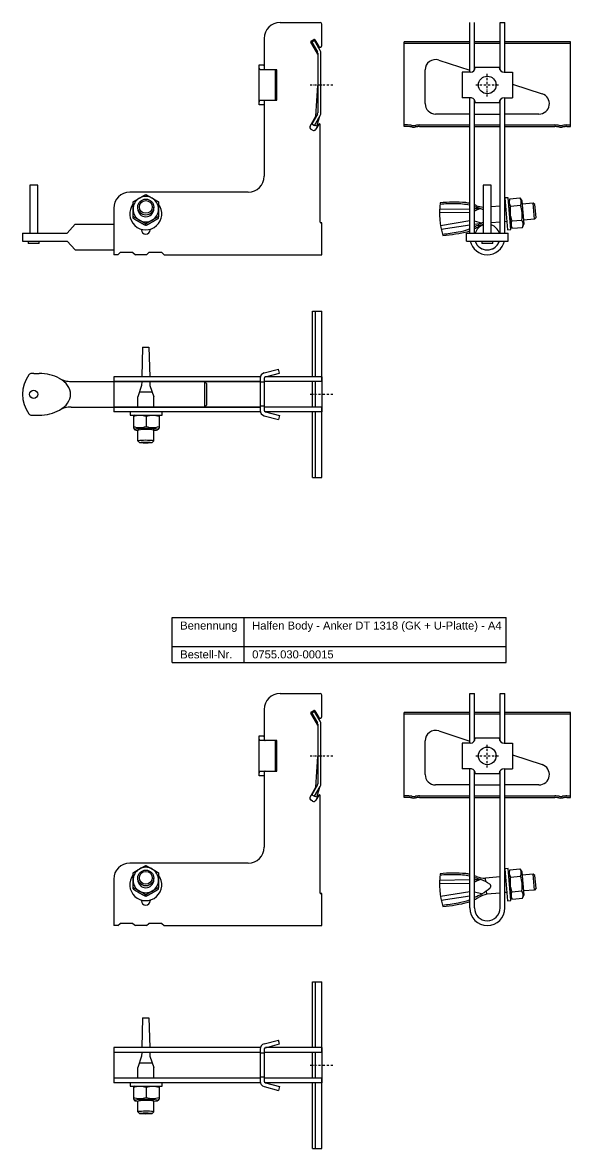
# Model space of a CAD drawing. Header units: millimetres. Extents: x 5002 to 6460, y -1122 to 170.
# Drawn here: x 5234 to 5576, y -1096 to -392 of the extents above; entities that cross this region are included whole.
import ezdxf

# ---------------------------------------------------------------- set-up
doc = ezdxf.new("R2010")
doc.units = ezdxf.units.MM
doc.header["$LTSCALE"] = 10
doc.linetypes.add('STRICHPUNKT2', pattern=[0.5, 0.25, -0.125, 0, -0.125])
doc.layers.add('HALFEN', color=2, linetype='Continuous')
doc.styles.add('ARIAL50', font='ARIAL.TTF', dxfattribs={"height": 5})

msp = doc.modelspace()

# ---------------------------------------------------------------- linework, layer by layer
at = {"layer": 'HALFEN', "extrusion": (0, 1, 0)}
for p, q in [((5395.03, -392.32), (5420.03, -392.32)), ((5421.03, -406.75), (5421.03, -393.32)), ((5385.03, -402.32), (5385.03, -421.18)), ((5418.5, -412.11), (5414.18, -404.62)), ((5414.36, -403.94), (5416.09, -402.94)), ((5416.5, -403.58), (5414.77, -404.58)), ((5414.77, -404.58), (5418.3, -410.7)), ((5420.04, -409.7), (5416.5, -403.58)), ((5416.78, -403.12), (5419.16, -407.25)), ((5418.5, -411.45), (5418.5, -448.71)), ((5420.5, -448.71), (5420.5, -411.45)), ((5381.98, -418.82), (5384.98, -418.82)), ((5381.98, -418.94), (5381.98, -418.82)), ((5381.98, -420.12), (5381.98, -418.94)), ((5381.98, -427.1), (5381.98, -420.12)), ((5384.94, -421.82), (5383.09, -421.82)), ((5392.2, -421.82), (5384.94, -421.82)), ((5384.98, -419.43), (5384.98, -418.82)), ((5384.98, -419.43), (5384.98, -420.82)), ((5392.2, -440.82), (5392.2, -421.82)), ((5392.98, -421.82), (5392.2, -421.82)), ((5392.98, -440.82), (5392.98, -421.82)), ((5381.98, -435.54), (5381.98, -427.1)), ((5381.98, -442.52), (5381.98, -435.54)), ((5417.37, -450.85), (5418.5, -431.74)), ((5381.98, -443.7), (5381.98, -442.52)), ((5383.09, -440.82), (5384.94, -440.82)), ((5384.94, -440.82), (5392.2, -440.82)), ((5384.98, -441.82), (5384.98, -443.21)), ((5385.03, -441.46), (5385.03, -488.32)), ((5392.2, -440.82), (5392.98, -440.82)), ((5381.98, -443.82), (5381.98, -443.7)), ((5384.98, -443.82), (5381.98, -443.82)), ((5384.98, -443.21), (5384.98, -443.82)), ((5418.3, -449.46), (5414.77, -455.57)), ((5413.81, -457.02), (5417.37, -450.85)), ((5414.77, -455.57), (5416.49, -456.57)), ((5416.51, -456.57), (5416.49, -456.57)), ((5416.51, -456.57), (5420.04, -450.46)), ((5416.85, -456.7), (5416.51, -456.57)), ((5417.91, -457.07), (5416.85, -456.7)), ((5419.1, -455.87), (5417.28, -459.02)), ((5417.91, -457.07), (5419.82, -450.84)), ((5420.03, -517.02), (5420.03, -456.12)), ((5415.23, -459.57), (5414.36, -459.07)), ((5375.03, -498.32), (5301.03, -498.32)), ((5291.03, -508.32), (5291.03, -526.32)), ((5303.07, -514.45), (5303.07, -513.53)), ((5311.07, -519.04), (5311.07, -518.11)), ((5319.07, -514.45), (5319.07, -513.53)), ((5421.03, -517.32), (5420.33, -517.32)), ((5421.03, -526.32), (5421.03, -517.32)), ((5291.03, -526.32), (5291.03, -537.32)), ((5308.28, -521.82), (5308.28, -521.35)), ((5313.78, -521.35), (5313.78, -521.82)), ((5421.03, -537.32), (5421.03, -526.32)), ((5322.53, -537.32), (5421.03, -537.32)), ((5395.03, -811.32), (5420.03, -811.32)), ((5421.03, -825.75), (5421.03, -812.32)), ((5385.03, -821.32), (5385.03, -840.18)), ((5414.36, -822.94), (5416.09, -821.94)), ((5416.5, -822.58), (5414.77, -823.58)), ((5420.04, -828.7), (5416.5, -822.58)), ((5416.78, -822.12), (5419.16, -826.25)), ((5418.5, -831.11), (5414.18, -823.62)), ((5414.77, -823.58), (5418.3, -829.7)), ((5418.5, -830.45), (5418.5, -867.71)), ((5420.5, -867.71), (5420.5, -830.45)), ((5381.98, -837.82), (5384.98, -837.82)), ((5381.98, -837.94), (5381.98, -837.82)), ((5381.98, -839.13), (5381.98, -837.94)), ((5381.98, -846.1), (5381.98, -839.13)), ((5384.94, -840.82), (5383.09, -840.82)), ((5392.2, -840.82), (5384.94, -840.82)), ((5384.98, -838.43), (5384.98, -837.82)), ((5384.98, -838.43), (5384.98, -839.82)), ((5392.2, -859.82), (5392.2, -840.82)), ((5392.98, -840.82), (5392.2, -840.82)), ((5392.98, -859.82), (5392.98, -840.82)), ((5381.98, -854.54), (5381.98, -846.1)), ((5417.37, -869.85), (5418.5, -850.74)), ((5381.98, -861.52), (5381.98, -854.54)), ((5381.98, -862.71), (5381.98, -861.52)), ((5381.98, -862.82), (5381.98, -862.71)), ((5384.98, -862.82), (5381.98, -862.82)), ((5383.09, -859.82), (5384.94, -859.82)), ((5384.94, -859.82), (5392.2, -859.82)), ((5384.98, -860.82), (5384.98, -862.21)), ((5384.98, -862.21), (5384.98, -862.82)), ((5385.03, -860.46), (5385.03, -907.32)), ((5392.2, -859.82), (5392.98, -859.82)), ((5413.81, -876.02), (5417.37, -869.85)), ((5418.3, -868.46), (5414.77, -874.58)), ((5416.51, -875.57), (5420.04, -869.46)), ((5417.91, -876.08), (5419.82, -869.84)), ((5415.23, -878.57), (5414.36, -878.07)), ((5414.77, -874.58), (5416.49, -875.57)), ((5416.51, -875.57), (5416.49, -875.57)), ((5416.85, -875.7), (5416.51, -875.57)), ((5417.91, -876.08), (5416.85, -875.7)), ((5419.1, -874.87), (5417.28, -878.02)), ((5420.03, -936.02), (5420.03, -875.12)), ((5375.03, -917.32), (5301.03, -917.32)), ((5291.03, -927.32), (5291.03, -945.32)), ((5303.07, -933.45), (5303.07, -932.53)), ((5319.07, -933.45), (5319.07, -932.53)), ((5308.28, -940.82), (5308.28, -940.35)), ((5311.07, -938.04), (5311.07, -937.12)), ((5313.78, -940.35), (5313.78, -940.82)), ((5421.03, -936.32), (5420.33, -936.32)), ((5421.03, -945.32), (5421.03, -936.32)), ((5291.03, -945.32), (5291.03, -956.32)), ((5421.03, -956.32), (5421.03, -945.32)), ((5322.53, -956.32), (5421.03, -956.32))]:
    msp.add_line(p, q, dxfattribs=at)
at = {"layer": 'HALFEN'}
for p, q in [((5513.43, -423.31), (5513.43, -392.32)), ((5516.43, -421.98), (5516.43, -392.32)), ((5532.43, -421.97), (5532.43, -392.32)), ((5532.43, -392.32), (5535.43, -392.32)), ((5535.43, -423.33), (5535.43, -392.32)), ((5472.43, -457.32), (5472.43, -404.33)), ((5513.43, -404.33), (5472.43, -404.33)), ((5513.43, -405.33), (5472.43, -405.33)), ((5532.43, -404.33), (5516.43, -404.33)), ((5532.43, -405.33), (5516.43, -405.33)), ((5576.43, -404.33), (5535.43, -404.33)), ((5576.43, -405.33), (5535.43, -405.33)), ((5576.43, -457.32), (5576.43, -404.33)), ((5494.12, -415.78), (5513.43, -422.05)), ((5531.93, -420.33), (5516.93, -420.31)), ((5485.61, -442.96), (5485.61, -421.96)), ((5508.72, -423.31), (5508.71, -439.31)), ((5513.93, -423.31), (5508.72, -423.31)), ((5534.93, -423.33), (5540.14, -423.33)), ((5540.14, -423.33), (5540.13, -439.33)), ((5540.14, -430.73), (5558.75, -436.78)), ((5513.92, -439.31), (5508.71, -439.31)), ((5513.43, -523.82), (5513.43, -439.31)), ((5516.43, -523.82), (5516.43, -440.67)), ((5516.92, -442.31), (5531.92, -442.33)), ((5532.43, -523.82), (5532.43, -440.66)), ((5534.92, -439.33), (5540.13, -439.33)), ((5535.43, -523.82), (5535.43, -439.33)), ((5513.43, -449.46), (5492.11, -449.46)), ((5516.43, -449.46), (5532.43, -449.46)), ((5556.74, -449.46), (5535.43, -449.46)), ((5474.68, -456.32), (5472.43, -456.32)), ((5482.18, -456.32), (5513.43, -456.32)), ((5516.43, -456.32), (5532.43, -456.32)), ((5535.43, -456.32), (5566.68, -456.32)), ((5574.18, -456.32), (5576.43, -456.32)), ((5474.68, -457.32), (5472.43, -457.32)), ((5482.18, -457.32), (5513.43, -457.32)), ((5516.43, -457.32), (5532.43, -457.32)), ((5535.43, -457.32), (5566.68, -457.32)), ((5574.18, -457.32), (5576.43, -457.32)), ((5238.53, -493.82), (5238.53, -523.82)), ((5243.53, -493.82), (5238.53, -493.82)), ((5243.53, -523.82), (5243.53, -493.82)), ((5521.93, -493.82), (5521.93, -523.82)), ((5526.93, -493.82), (5521.93, -493.82)), ((5526.93, -523.82), (5526.93, -493.82)), ((5537.42, -501.74), (5535.43, -501.91)), ((5535.43, -501.91), (5537.17, -521.84)), ((5539.16, -521.66), (5537.42, -501.74)), ((5538.6, -502.4), (5537.65, -504.43)), ((5537.65, -504.43), (5538.93, -518.97)), ((5538.6, -502.4), (5544.74, -501.86)), ((5544.74, -501.86), (5546.02, -503.7)), ((5546.02, -503.7), (5547.29, -518.24)), ((5553.14, -505.13), (5546.2, -505.73)), ((5554.22, -506.04), (5553.14, -505.13)), ((5554.01, -515.09), (5553.14, -505.13)), ((5554.92, -514.01), (5554.22, -506.04)), ((5306.06, -508.6), (5306.06, -507.59)), ((5316.07, -508.6), (5316.07, -507.59)), ((5513.43, -511.03), (5494.6, -511.26)), ((5494.62, -508.96), (5513.43, -508.61)), ((5516.43, -508.55), (5520, -508.49)), ((5520, -508.49), (5516.43, -510.14)), ((5532.43, -506.94), (5526.93, -507.42)), ((5535.84, -506.64), (5535.43, -506.68)), ((5539, -507), (5545.14, -506.46)), ((5262.03, -523.82), (5267.03, -518.32)), ((5267.03, -518.32), (5291.03, -518.32)), ((5513.43, -516.25), (5495.3, -519.23)), ((5495.72, -521.48), (5513.43, -518.7)), ((5520.8, -517.54), (5516.43, -516.39)), ((5516.43, -518.23), (5520.8, -517.54)), ((5532.43, -516.98), (5526.93, -517.46)), ((5536.71, -516.6), (5535.43, -516.72)), ((5540.21, -520.81), (5538.93, -518.97)), ((5539.81, -516.2), (5545.94, -515.67)), ((5540.21, -520.81), (5546.35, -520.27)), ((5546.35, -520.27), (5547.29, -518.24)), ((5554.01, -515.09), (5547.07, -515.7)), ((5554.92, -514.01), (5554.01, -515.09)), ((5234.03, -523.82), (5262.03, -523.82)), ((5234.03, -523.82), (5234.03, -528.82)), ((5511.43, -523.82), (5537.43, -523.82)), ((5511.43, -528.82), (5511.43, -523.82)), ((5537.17, -521.84), (5539.16, -521.66)), ((5537.43, -528.82), (5537.43, -523.82)), ((5234.03, -528.82), (5262.03, -528.82)), ((5237.53, -528.82), (5237.53, -530.32)), ((5244.53, -530.32), (5237.53, -530.32)), ((5244.53, -530.32), (5244.53, -528.82)), ((5262.03, -528.82), (5267.03, -534.32)), ((5267.03, -534.32), (5291.03, -534.32)), ((5511.43, -528.82), (5537.43, -528.82)), ((5520.93, -528.82), (5520.93, -530.32)), ((5527.93, -530.32), (5520.93, -530.32)), ((5527.93, -530.32), (5527.93, -528.82)), ((5293.53, -537.32), (5291.03, -537.32)), ((5293.53, -537.32), (5291.03, -537.32)), ((5293.53, -537.32), (5295.03, -536.02)), ((5303.03, -536.02), (5295.03, -536.02)), ((5303.03, -536.02), (5304.53, -537.32)), ((5311.53, -537.32), (5304.53, -537.32)), ((5311.53, -537.32), (5313.03, -536.02)), ((5321.03, -536.02), (5313.03, -536.02)), ((5321.03, -536.02), (5322.53, -537.32)), ((5415.3, -613.51), (5415.3, -572.51)), ((5415.3, -572.51), (5421.03, -572.51)), ((5417.03, -613.51), (5417.03, -572.51)), ((5421.03, -616.51), (5421.03, -572.51)), ((5309.01, -594.99), (5308.56, -613.51)), ((5309.03, -594.99), (5313.03, -594.99)), ((5313.05, -594.99), (5313.49, -613.51)), ((5241.03, -611.51), (5244.43, -611.51)), ((5385.12, -611.14), (5393.88, -608.8)), ((5385.77, -613.56), (5394.53, -611.21)), ((5394.53, -611.21), (5393.88, -608.8)), ((5264.44, -616.51), (5382.53, -616.51)), ((5382.68, -613.51), (5291.03, -613.51)), ((5291.03, -613.51), (5291.03, -635.51)), ((5382.53, -616.51), (5291.03, -616.51)), ((5308.49, -616.51), (5308.43, -618.95)), ((5313.57, -616.51), (5313.62, -618.95)), ((5347.8, -616.51), (5347.8, -632.51)), ((5349.03, -617.74), (5347.8, -616.51)), ((5349.03, -617.74), (5349.03, -631.28)), ((5382.53, -614.53), (5382.53, -634.49)), ((5385.03, -617.01), (5382.53, -617.01)), ((5385.03, -614.53), (5385.03, -634.49)), ((5421.03, -616.51), (5385.03, -616.51)), ((5385.03, -616.51), (5385.03, -618.51)), ((5385.03, -618.51), (5385.03, -630.51)), ((5421.03, -613.51), (5385.96, -613.51)), ((5415.3, -632.51), (5415.3, -616.51)), ((5417.03, -632.51), (5417.03, -616.51)), ((5421.03, -613.51), (5421.03, -635.51)), ((5421.03, -616.51), (5421.03, -632.51)), ((5308.43, -618.95), (5306.03, -625.99)), ((5307.06, -622.99), (5314.98, -622.99)), ((5313.62, -618.95), (5316.03, -626.01)), ((5264.44, -632.51), (5382.53, -632.51)), ((5382.53, -632.51), (5291.03, -632.51)), ((5306.03, -632.51), (5306.03, -625.99)), ((5316.03, -632.51), (5316.03, -626.01)), ((5347.8, -632.51), (5349.03, -631.28)), ((5385.03, -632.01), (5382.53, -632.01)), ((5385.03, -630.51), (5385.03, -632.51)), ((5421.03, -632.51), (5385.03, -632.51)), ((5421.03, -676.51), (5421.03, -632.51)), ((5239.64, -637.51), (5244.43, -637.51)), ((5382.68, -635.51), (5291.03, -635.51)), ((5321.32, -635.51), (5301.32, -635.51)), ((5301.32, -635.51), (5301.32, -637.51)), ((5301.32, -637.51), (5321.32, -637.51)), ((5304.02, -637.51), (5303.32, -637.91)), ((5303.32, -637.91), (5303.32, -645.5)), ((5304.02, -637.51), (5318.62, -637.51)), ((5311.32, -638.45), (5311.32, -644.61)), ((5318.62, -637.51), (5319.32, -637.91)), ((5319.32, -637.91), (5319.32, -645.5)), ((5321.32, -637.51), (5321.32, -635.51)), ((5385.12, -637.87), (5393.88, -640.22)), ((5385.77, -635.46), (5394.53, -637.8)), ((5421.03, -635.51), (5385.96, -635.51)), ((5394.53, -637.8), (5393.88, -640.22)), ((5415.3, -676.51), (5415.3, -635.51)), ((5417.03, -676.51), (5417.03, -635.51)), ((5303.32, -645.5), (5304.02, -646.53)), ((5316.03, -653.66), (5316.03, -646.83)), ((5319.32, -645.5), (5318.62, -646.53)), ((5306.03, -653.68), (5306.03, -646.96)), ((5306.03, -653.66), (5307.03, -654.65)), ((5316.03, -653.66), (5315.03, -654.65)), ((5415.3, -676.51), (5421.03, -676.51)), ((5327.56, -763.93), (5536.2, -763.93)), ((5327.56, -791.93), (5327.56, -763.93)), ((5372.53, -791.93), (5372.53, -763.93)), ((5536.2, -791.93), (5536.2, -763.93)), ((5327.56, -781.93), (5536.2, -781.93)), ((5327.56, -791.93), (5536.2, -791.93)), ((5513.43, -842.31), (5513.43, -811.32)), ((5513.43, -811.32), (5516.43, -811.32)), ((5516.43, -840.98), (5516.43, -811.32)), ((5532.43, -840.98), (5532.43, -811.32)), ((5532.43, -811.32), (5535.43, -811.32)), ((5535.43, -842.33), (5535.43, -811.32)), ((5472.43, -876.33), (5472.43, -823.33)), ((5513.43, -823.33), (5472.43, -823.33)), ((5513.43, -824.33), (5472.43, -824.33)), ((5532.43, -823.33), (5516.43, -823.33)), ((5532.43, -824.33), (5516.43, -824.33)), ((5576.43, -823.33), (5535.43, -823.33)), ((5576.43, -824.33), (5535.43, -824.33)), ((5576.43, -876.33), (5576.43, -823.33)), ((5494.12, -834.78), (5513.43, -841.05)), ((5485.61, -861.96), (5485.61, -840.96)), ((5508.72, -842.31), (5508.71, -858.31)), ((5513.93, -842.31), (5508.72, -842.31)), ((5531.93, -839.33), (5516.93, -839.32)), ((5534.93, -842.33), (5540.14, -842.33)), ((5540.14, -842.33), (5540.13, -858.33)), ((5540.14, -849.73), (5558.75, -855.78)), ((5513.92, -858.31), (5508.71, -858.31)), ((5513.43, -945.32), (5513.43, -858.31)), ((5516.43, -945.32), (5516.43, -859.67)), ((5516.92, -861.32), (5531.92, -861.33)), ((5532.43, -945.32), (5532.43, -859.66)), ((5534.92, -858.33), (5540.13, -858.33)), ((5535.43, -945.32), (5535.43, -858.33)), ((5513.43, -868.46), (5492.11, -868.46)), ((5516.43, -868.46), (5532.43, -868.46)), ((5556.74, -868.46), (5535.43, -868.46)), ((5474.68, -875.33), (5472.43, -875.33)), ((5474.68, -876.33), (5472.43, -876.33)), ((5482.18, -875.33), (5513.43, -875.33)), ((5482.18, -876.33), (5513.43, -876.33)), ((5516.43, -875.33), (5532.43, -875.33)), ((5516.43, -876.33), (5532.43, -876.33)), ((5535.43, -875.33), (5566.68, -875.33)), ((5535.43, -876.33), (5566.68, -876.33)), ((5574.18, -875.33), (5576.43, -875.33)), ((5574.18, -876.33), (5576.43, -876.33)), ((5537.42, -920.74), (5535.43, -920.91)), ((5535.43, -920.91), (5537.17, -940.84)), ((5539.16, -940.66), (5537.42, -920.74)), ((5538.6, -921.4), (5544.74, -920.86)), ((5544.74, -920.86), (5546.02, -922.7)), ((5306.06, -927.6), (5306.06, -926.59)), ((5316.07, -927.6), (5316.07, -926.59)), ((5494.62, -927.96), (5513.43, -927.61)), ((5516.43, -927.55), (5520, -927.49)), ((5520, -927.49), (5516.43, -929.14)), ((5532.43, -925.94), (5523.25, -926.74)), ((5523.44, -928.91), (5523.25, -926.74)), ((5535.84, -925.64), (5535.43, -925.68)), ((5538.6, -921.4), (5537.65, -923.43)), ((5537.65, -923.43), (5538.93, -937.97)), ((5539, -926), (5545.14, -925.46)), ((5546.02, -922.7), (5547.29, -937.24)), ((5553.14, -924.13), (5546.2, -924.74)), ((5554.22, -925.04), (5553.14, -924.13)), ((5554.01, -934.09), (5553.14, -924.13)), ((5554.92, -933.01), (5554.22, -925.04)), ((5513.43, -930.03), (5494.6, -930.26)), ((5524.12, -936.71), (5523.93, -934.55)), ((5539.81, -935.21), (5545.94, -934.67)), ((5554.01, -934.09), (5547.07, -934.7)), ((5554.92, -933.01), (5554.01, -934.09)), ((5513.43, -935.25), (5495.3, -938.23)), ((5495.72, -940.48), (5513.43, -937.7)), ((5520.8, -936.54), (5516.43, -935.39)), ((5532.43, -935.98), (5524.12, -936.71)), ((5536.71, -935.6), (5535.43, -935.72)), ((5537.17, -940.84), (5539.16, -940.66)), ((5540.21, -939.81), (5538.93, -937.97)), ((5540.21, -939.81), (5546.35, -939.27)), ((5546.35, -939.27), (5547.29, -937.24)), ((5293.53, -956.32), (5291.03, -956.32)), ((5293.53, -956.32), (5291.03, -956.32)), ((5293.53, -956.32), (5295.03, -955.02)), ((5303.03, -955.02), (5295.03, -955.02)), ((5303.03, -955.02), (5304.53, -956.32)), ((5311.53, -956.32), (5304.53, -956.32)), ((5311.53, -956.32), (5313.03, -955.02)), ((5321.03, -955.02), (5313.03, -955.02)), ((5321.03, -955.02), (5322.53, -956.32)), ((5415.3, -1032.51), (5415.3, -991.51)), ((5415.3, -991.51), (5421.03, -991.51)), ((5417.03, -1032.51), (5417.03, -991.51)), ((5421.03, -1035.51), (5421.03, -991.51)), ((5309.01, -1013.99), (5308.56, -1032.51)), ((5309.03, -1013.99), (5313.03, -1013.99)), ((5313.05, -1013.99), (5313.49, -1032.51)), ((5382.68, -1032.51), (5291.03, -1032.51)), ((5291.03, -1032.51), (5291.03, -1054.51)), ((5382.53, -1033.53), (5382.53, -1053.49)), ((5385.03, -1033.53), (5385.03, -1053.49)), ((5385.12, -1030.15), (5393.88, -1027.8)), ((5385.77, -1032.56), (5394.53, -1030.21)), ((5421.03, -1032.51), (5385.96, -1032.51)), ((5394.53, -1030.21), (5393.88, -1027.8)), ((5421.03, -1032.51), (5421.03, -1054.51)), ((5382.53, -1035.51), (5291.03, -1035.51)), ((5308.43, -1037.95), (5306.03, -1044.99)), ((5308.49, -1035.51), (5308.43, -1037.95)), ((5313.57, -1035.51), (5313.62, -1037.95)), ((5313.62, -1037.95), (5316.03, -1045.01)), ((5385.03, -1036.01), (5382.53, -1036.01)), ((5421.03, -1035.51), (5385.03, -1035.51)), ((5385.03, -1035.51), (5385.03, -1037.51)), ((5385.03, -1037.51), (5385.03, -1049.51)), ((5415.3, -1051.51), (5415.3, -1035.51)), ((5417.03, -1051.51), (5417.03, -1035.51)), ((5421.03, -1035.51), (5421.03, -1051.51)), ((5306.03, -1051.51), (5306.03, -1044.99)), ((5307.06, -1041.99), (5314.98, -1041.99)), ((5316.03, -1051.51), (5316.03, -1045.01)), ((5382.53, -1051.51), (5291.03, -1051.51)), ((5382.68, -1054.51), (5291.03, -1054.51)), ((5321.32, -1054.51), (5301.32, -1054.51)), ((5301.32, -1054.51), (5301.32, -1056.51)), ((5321.32, -1056.51), (5321.32, -1054.51)), ((5385.03, -1051.01), (5382.53, -1051.01)), ((5385.03, -1049.51), (5385.03, -1051.51)), ((5421.03, -1051.51), (5385.03, -1051.51)), ((5385.77, -1054.46), (5394.53, -1056.81)), ((5421.03, -1054.51), (5385.96, -1054.51)), ((5415.3, -1095.51), (5415.3, -1054.51)), ((5417.03, -1095.51), (5417.03, -1054.51)), ((5421.03, -1095.51), (5421.03, -1051.51)), ((5301.32, -1056.51), (5321.32, -1056.51)), ((5304.02, -1056.51), (5303.32, -1056.91)), ((5303.32, -1056.91), (5303.32, -1064.51)), ((5304.02, -1056.51), (5318.62, -1056.51)), ((5311.32, -1057.46), (5311.32, -1063.62)), ((5318.62, -1056.51), (5319.32, -1056.91)), ((5319.32, -1056.91), (5319.32, -1064.51)), ((5385.12, -1056.87), (5393.88, -1059.22)), ((5394.53, -1056.81), (5393.88, -1059.22)), ((5303.32, -1064.51), (5304.02, -1065.53)), ((5306.03, -1072.68), (5306.03, -1065.96)), ((5316.03, -1072.66), (5316.03, -1065.84)), ((5319.32, -1064.51), (5318.62, -1065.53)), ((5306.03, -1072.66), (5307.03, -1073.65)), ((5316.03, -1072.66), (5315.03, -1073.65)), ((5415.3, -1095.51), (5421.03, -1095.51))]:
    msp.add_line(p, q, dxfattribs=at)
at = {"layer": 'HALFEN', "color": 1, "linetype": 'STRICHPUNKT2', "ltscale": 0.5}
for p, q in [((5524.43, -438.57), (5524.43, -424.07)), ((5413.78, -431.32), (5428.28, -431.32)), ((5517.18, -431.32), (5531.68, -431.32)), ((5413.78, -624.51), (5428.28, -624.51)), ((5524.43, -857.57), (5524.43, -843.07)), ((5413.78, -850.32), (5428.28, -850.32)), ((5517.18, -850.32), (5531.68, -850.32)), ((5413.78, -1043.51), (5428.28, -1043.51))]:
    msp.add_line(p, q, dxfattribs=at)
at = {"layer": 'HALFEN'}
for centre, radius in [((5524.43, -431.32), 5.5), ((5241.03, -624.51), 2.55), ((5524.43, -850.32), 5.5)]:
    msp.add_circle(centre, radius, dxfattribs=at)
for centre, radius, start, end in [((5395.03, -402.32), 10, 90, 180), ((5420.03, -393.32), 1, 0, 90), ((5414.61, -404.37), 0.5, 120, 210), ((5416.34, -403.37), 0.5, 30, 120), ((5420.03, -406.75), 1, 210, 0), ((5417, -411.45), 1.5, 0, 30), ((5417, -411.45), 3.5, 0, 30), ((5492.11, -421.96), 6.5, 72, 180), ((5513.93, -420.31), 3, 269.95559, 359.95559), ((5534.93, -420.33), 3, 179.95559, 269.95559), ((5492.11, -442.96), 6.5, 180, 270), ((5513.92, -442.31), 3, 359.95559, 89.95559), ((5534.92, -442.33), 3, 89.95559, 179.95559), ((5556.74, -442.96), 6.5, 270, 72), ((5417, -448.71), 1.5, 330, 360), ((5417, -448.71), 3.5, 330, 0), ((5415.11, -457.77), 1.5, 150, 240), ((5419.53, -456.12), 0.5, 0, 150), ((5474.68, -472.32), 16, 80.36636, 90), ((5478.43, -450.23), 6.41, 260.36636, 279.63364), ((5482.18, -472.32), 16, 90, 99.63364), ((5566.68, -472.32), 16, 80.36636, 90), ((5570.43, -450.23), 6.41, 260.36636, 279.63364), ((5574.18, -472.32), 16, 90, 99.63364), ((5415.98, -458.27), 1.5, 240, 330), ((5474.68, -472.32), 15, 80.36636, 90), ((5478.43, -450.23), 7.41, 260.36636, 279.63364), ((5482.18, -472.32), 15, 90, 99.63364), ((5566.68, -472.32), 15, 80.36636, 90), ((5570.43, -450.23), 7.41, 260.36636, 279.63364), ((5574.18, -472.32), 15, 90, 99.63364), ((5375.03, -488.32), 10, 270, 0), ((5301.03, -508.32), 10, 90, 180), ((5311.03, -511.74), 10, 142.77906, 36.51596), ((5547.63, -510.63), 53.03, 173.82027, 196.17973), ((5502.57, -592.36), 86.81, 88.64672, 95.12899), ((5503.69, -609.71), 105.15, 86.04137, 94.79234), ((5505.44, -541.33), 35.76, 77.09525, 91.31141), ((5505.4, -537.41), 33.07, 75.95927, 80.34246), ((5505.4, -537.41), 33.07, 68.09069, 70.52951), ((5542.16, -504.41), 4.08, 159.43847, 219.43847), ((5541.58, -504.46), 4.08, 330.56153, 30.56153), ((5505.44, -541.33), 35.76, 69.02091, 72.10841), ((5524.95, -482.98), 24.81, 253.11296, 262.99761), ((5511.38, -532.99), 25.98, 69.87312, 74.68904), ((5512.36, -531.97), 24.69, 67.20409, 71.18568), ((5553.9, -510.33), 15.27, 167.38303, 202.61697), ((5531.05, -512.33), 15.27, 347.38303, 22.61697), ((5420.33, -517.02), 0.3, 180, 270), ((5500.75, -487.73), 35.76, 295.99787, 300.97909), ((5501.39, -491.59), 33.07, 297.03435, 301.90931), ((5524.43, -526.32), 8, 108.20996, 161.79004), ((5530.1, -541.8), 24.81, 109.22537, 116.88704), ((5508.05, -494.9), 25.98, 295.31096, 300.12688), ((5509.19, -495.75), 24.69, 298.81432, 301.05233), ((5524.43, -526.32), 8, 18.20996, 71.79004), ((5543.36, -518.21), 4.08, 150.56153, 210.56153), ((5542.79, -518.26), 4.08, 339.43847, 39.43847), ((5311.03, -521.82), 2.75, 180, 0), ((5489.06, -437.97), 86.81, 274.87101, 281.35328), ((5487.15, -420.69), 105.15, 275.20766, 283.95863), ((5500.75, -487.73), 35.76, 278.68859, 290.75985), ((5501.39, -491.59), 33.07, 289.65754, 291.33467), ((5524.43, -526.32), 11, 193.13656, 346.86344), ((5524.43, -526.32), 8, 198.20996, 251.79004), ((5524.43, -526.32), 8, 198.20996, 341.79004), ((5524.43, -526.32), 8, 288.20996, 341.79004), ((5239.64, -613.51), 2, 91.33538, 143.64928), ((5240.37, -644.88), 33.38, 88.87071, 91.33538), ((5386.03, -614.53), 3.5, 105, 180), ((5254.58, -624.51), 20.55, 143.64928, 216.35854), ((5264.44, -601.51), 15, 240.67836, 270), ((5386.03, -614.53), 1, 105, 180), ((5264.44, -647.51), 15, 90, 119.32164), ((5239.64, -635.51), 2, 216.35854, 270), ((5307.32, -649.27), 11.53, 69.70545, 110.29455), ((5315.32, -649.27), 11.53, 69.70545, 110.29455), ((5386.03, -634.49), 3.5, 180, 255), ((5386.03, -634.49), 1, 180, 255), ((5307.32, -633.8), 11.53, 249.70545, 290.29455), ((5315.32, -633.8), 11.53, 249.70545, 290.29455), ((5395.03, -821.32), 10, 90, 180), ((5420.03, -812.32), 1, 0, 90), ((5416.34, -822.37), 0.5, 30, 120), ((5414.61, -823.37), 0.5, 120, 210), ((5417, -830.45), 1.5, 0, 30), ((5420.03, -825.75), 1, 210, 0), ((5417, -830.45), 3.5, 0, 30), ((5492.11, -840.96), 6.5, 72, 180), ((5513.93, -839.31), 3, 269.95559, 359.95559), ((5534.93, -839.33), 3, 179.95559, 269.95559), ((5556.74, -861.96), 6.5, 270, 72), ((5492.11, -861.96), 6.5, 180, 270), ((5513.92, -861.31), 3, 359.95559, 89.95559), ((5534.92, -861.33), 3, 89.95559, 179.95559), ((5417, -867.71), 1.5, 330, 360), ((5417, -867.71), 3.5, 330, 0), ((5415.11, -876.77), 1.5, 150, 240), ((5415.98, -877.27), 1.5, 240, 330), ((5419.53, -875.12), 0.5, 0, 150), ((5474.68, -891.33), 16, 80.36636, 90), ((5474.68, -891.33), 15, 80.36636, 90), ((5478.43, -869.23), 7.41, 260.36636, 279.63364), ((5478.43, -869.23), 6.41, 260.36636, 279.63364), ((5482.18, -891.33), 16, 90, 99.63364), ((5482.18, -891.33), 15, 90, 99.63364), ((5566.68, -891.33), 16, 80.36636, 90), ((5566.68, -891.33), 15, 80.36636, 90), ((5570.43, -869.23), 7.41, 260.36636, 279.63364), ((5570.43, -869.23), 6.41, 260.36636, 279.63364), ((5574.18, -891.33), 16, 90, 99.63364), ((5574.18, -891.33), 15, 90, 99.63364), ((5375.03, -907.32), 10, 270, 0), ((5301.03, -927.32), 10, 90, 180), ((5311.03, -930.74), 10, 142.77906, 36.51596), ((5547.63, -929.63), 53.03, 173.82027, 196.17973), ((5502.57, -1011.36), 86.81, 88.64672, 95.12899), ((5503.69, -1028.71), 105.15, 86.04137, 94.79234), ((5505.44, -960.33), 35.76, 77.09525, 91.31141), ((5505.4, -956.41), 33.07, 75.95927, 80.34246), ((5505.4, -956.41), 33.07, 68.09069, 70.52951), ((5505.44, -960.33), 35.76, 69.02091, 72.10841), ((5524.95, -901.98), 24.81, 253.11296, 266.23113), ((5511.38, -952), 25.98, 69.87312, 74.68904), ((5512.36, -950.97), 24.69, 56.39419, 71.18568), ((5542.16, -923.41), 4.08, 159.43847, 219.43847), ((5553.9, -929.34), 15.27, 167.38303, 202.61697), ((5541.58, -923.46), 4.08, 330.56153, 30.56153), ((5531.05, -931.33), 15.27, 347.38303, 22.61697), ((5509.19, -914.75), 24.69, 298.81432, 313.60581), ((5525.32, -931.57), 1.36, 4.51801, 58.84061), ((5525.32, -931.6), 1.36, 311.15939, 5.48199), ((5543.36, -937.21), 4.08, 150.56153, 210.56153), ((5542.79, -937.26), 4.08, 339.43847, 39.43847), ((5311.03, -940.82), 2.75, 180, 0), ((5420.33, -936.02), 0.3, 180, 270), ((5489.06, -856.97), 86.81, 274.87101, 281.35328), ((5487.15, -839.69), 105.15, 275.20766, 283.95863), ((5500.75, -906.73), 35.76, 278.68859, 290.75985), ((5501.39, -910.59), 33.07, 289.65754, 291.33467), ((5508.05, -913.91), 25.98, 288.80694, 300.12688), ((5501.39, -910.59), 33.07, 297.03435, 301.90931), ((5530.1, -960.8), 24.81, 103.76887, 116.88704), ((5524.43, -945.32), 11, 180, 0), ((5524.43, -945.32), 8, 180, 0), ((5386.03, -1033.53), 3.5, 105, 180), ((5386.03, -1033.53), 1, 105, 180), ((5386.03, -1053.49), 3.5, 180, 255), ((5386.03, -1053.49), 1, 180, 255), ((5307.32, -1068.27), 11.53, 69.70545, 110.29455), ((5315.32, -1068.27), 11.53, 69.70545, 110.29455), ((5307.32, -1052.8), 11.53, 249.70545, 290.29455), ((5315.32, -1052.8), 11.53, 249.70545, 290.29455)]:
    msp.add_arc(centre, radius, start, end, dxfattribs=at)
for centre, major_axis, ratio, start_param, end_param in [((5311.07, -508.86), (8, 0), 0.992546, 2.094395, 3.141593), ((5311.07, -508.86), (8, 0), 0.992546, 1.047198, 2.094395), ((5311.07, -508.86), (-8, 0), 0.992546, 3.141593, 4.18879), ((5311.07, -508.86), (-8, 0), 0.992546, 0, 1.047198), ((5311.07, -508.69), (-5, 0), 0.992546, -0.018407, 1.570796), ((5311.07, -508.69), (5, 0), 0.992546, 4.712389, 6.301592), ((5311.07, -508.86), (8, 0), 0.992546, -1.047198, 0), ((5311.07, -508.86), (-8, 0), 0.992546, 1.047198, 2.094395), ((5244.43, -624.51), (-19.6, 0), 0.663426, 4.00986, 4.712389), ((5244.43, -624.51), (-19.6, 0), 0.663426, 2.273326, 4.00986), ((5244.43, -624.51), (-19.6, 0), 0.663426, 1.570796, 2.273326), ((5311.32, -646.53), (-7.3, 0), 0.084966, 2.32591, 7.098867), ((5311.32, -646.98), (-5, 0), 0.0871, 3.141593, 6.283185), ((5311.03, -653.68), (5, 0), 0.0871, 0, 3.19229), ((5311.07, -927.86), (8, 0), 0.992546, 2.094395, 3.141593), ((5311.07, -927.86), (8, 0), 0.992546, 1.047198, 2.094395), ((5311.07, -927.86), (-8, 0), 0.992546, 3.141593, 4.18879), ((5311.07, -927.86), (-8, 0), 0.992546, 0, 1.047198), ((5311.07, -927.69), (-5, 0), 0.992546, -0.018407, 1.570796), ((5311.07, -927.69), (5, 0), 0.992546, 4.712389, 6.301592), ((5311.07, -927.86), (8, 0), 0.992546, -1.047198, 0), ((5311.07, -927.86), (-8, 0), 0.992546, 1.047198, 2.094395), ((5311.32, -1065.53), (-7.3, 0), 0.084966, 2.32591, 7.098867), ((5311.32, -1065.98), (-5, 0), 0.0871, 3.141593, 6.283185), ((5311.03, -1072.68), (5, 0), 0.0871, 0, 3.19229)]:
    msp.add_ellipse(centre, major_axis=major_axis, ratio=ratio, start_param=start_param, end_param=end_param, dxfattribs=at)
for centre, major_axis, ratio in [((5311.07, -507.59), (5, 0), 0.992546), ((5311.07, -507.47), (4, 0), 0.992546), ((5311.03, -654.65), (-4, 0), 0.087086), ((5311.07, -926.59), (5, 0), 0.992546), ((5311.07, -926.47), (4, 0), 0.992546), ((5311.03, -1073.65), (-4, 0), 0.087086)]:
    msp.add_ellipse(centre, major_axis=major_axis, ratio=ratio, dxfattribs=at)
for points, knots in [([(5382.89, -421.81), (5382.85, -421.82), (5382.81, -421.82), (5382.67, -421.82), (5382.57, -421.8), (5382.39, -421.73), (5382.32, -421.68), (5382.19, -421.54), (5382.14, -421.45), (5382.07, -421.25), (5382.04, -421.13), (5382, -420.87), (5381.99, -420.73), (5381.98, -420.43), (5381.98, -420.28), (5381.98, -420.12)], [12.728606, 12.728606, 12.728606, 12.728606, 12.920042, 12.920042, 13.450896, 13.450896, 13.981749, 13.981749, 14.512603, 14.512603, 15.043457, 15.043457, 15.58114, 15.58114, 16.065881, 16.065881, 16.065881, 16.065881]), ([(5384.99, -420.97), (5385, -421.04), (5385.01, -421.1), (5385.04, -421.23), (5385.07, -421.3), (5385.15, -421.42), (5385.2, -421.48), (5385.27, -421.54), (5385.29, -421.55), (5385.31, -421.57)], [4.1764157, 4.1764157, 4.1764157, 4.1764157, 4.4061223, 4.4061223, 4.6848401, 4.6848401, 4.9635579, 4.9635579, 5.0545355, 5.0545355, 5.0545355, 5.0545355]), ([(5385.31, -421.57), (5385.35, -421.6), (5385.39, -421.63), (5385.49, -421.7), (5385.56, -421.73), (5385.62, -421.75)], [2.958333, 2.958333, 2.958333, 2.958333, 3.2000176, 3.2000176, 3.5438255, 3.5438255, 3.5438255, 3.5438255]), ([(5385.98, -421.82), (5385.87, -421.82), (5385.75, -421.8), (5385.63, -421.76), (5385.62, -421.76), (5385.62, -421.75)], [0, 0, 0, 0, 0.6724021, 0.6724021, 0.712352, 0.712352, 0.712352, 0.712352]), ([(5381.98, -442.52), (5381.98, -442.36), (5381.98, -442.21), (5381.99, -441.91), (5382, -441.77), (5382.04, -441.51), (5382.07, -441.39), (5382.14, -441.19), (5382.19, -441.1), (5382.32, -440.96), (5382.39, -440.91), (5382.57, -440.84), (5382.67, -440.82), (5382.81, -440.82), (5382.85, -440.82), (5382.89, -440.83)], [10.078022, 10.078022, 10.078022, 10.078022, 10.562763, 10.562763, 11.100447, 11.100447, 11.6313, 11.6313, 12.162154, 12.162154, 12.693008, 12.693008, 13.223862, 13.223862, 13.415297, 13.415297, 13.415297, 13.415297]), ([(5385.31, -441.08), (5385.28, -441.1), (5385.24, -441.12), (5385.16, -441.2), (5385.11, -441.26), (5385.05, -441.4), (5385.02, -441.47), (5385, -441.59), (5385, -441.63), (5384.99, -441.67)], [5.6965073, 5.6965073, 5.6965073, 5.6965073, 5.8448031, 5.8448031, 6.1355616, 6.1355616, 6.4263202, 6.4263202, 6.5703905, 6.5703905, 6.5703905, 6.5703905]), ([(5385.62, -440.89), (5385.56, -440.91), (5385.49, -440.94), (5385.39, -441.01), (5385.35, -441.04), (5385.31, -441.08)], [12.3125941, 12.3125941, 12.3125941, 12.3125941, 12.6564021, 12.6564021, 12.8980867, 12.8980867, 12.8980867, 12.8980867]), ([(5385.62, -440.89), (5385.62, -440.89), (5385.63, -440.88), (5385.75, -440.84), (5385.87, -440.82), (5385.98, -440.82)], [7.8800751, 7.8800751, 7.8800751, 7.8800751, 7.920025, 7.920025, 8.5924271, 8.5924271, 8.5924271, 8.5924271]), ([(5382.89, -840.81), (5382.85, -840.82), (5382.81, -840.82), (5382.67, -840.82), (5382.57, -840.8), (5382.39, -840.74), (5382.32, -840.68), (5382.19, -840.54), (5382.14, -840.45), (5382.07, -840.25), (5382.04, -840.13), (5382, -839.88), (5381.99, -839.73), (5381.98, -839.43), (5381.98, -839.28), (5381.98, -839.13)], [12.728606, 12.728606, 12.728606, 12.728606, 12.920042, 12.920042, 13.450896, 13.450896, 13.981749, 13.981749, 14.512603, 14.512603, 15.043457, 15.043457, 15.58114, 15.58114, 16.065881, 16.065881, 16.065881, 16.065881]), ([(5384.99, -839.98), (5385, -840.04), (5385.01, -840.1), (5385.04, -840.23), (5385.07, -840.3), (5385.15, -840.43), (5385.2, -840.48), (5385.27, -840.54), (5385.29, -840.55), (5385.31, -840.57)], [4.1764157, 4.1764157, 4.1764157, 4.1764157, 4.4061223, 4.4061223, 4.6848401, 4.6848401, 4.9635579, 4.9635579, 5.0545355, 5.0545355, 5.0545355, 5.0545355]), ([(5385.31, -840.57), (5385.35, -840.6), (5385.39, -840.63), (5385.49, -840.7), (5385.56, -840.73), (5385.62, -840.75)], [2.958333, 2.958333, 2.958333, 2.958333, 3.2000176, 3.2000176, 3.5438255, 3.5438255, 3.5438255, 3.5438255]), ([(5385.98, -840.82), (5385.87, -840.82), (5385.75, -840.8), (5385.63, -840.76), (5385.62, -840.76), (5385.62, -840.75)], [0, 0, 0, 0, 0.6724021, 0.6724021, 0.712352, 0.712352, 0.712352, 0.712352]), ([(5381.98, -861.52), (5381.98, -861.36), (5381.98, -861.21), (5381.99, -860.91), (5382, -860.77), (5382.04, -860.51), (5382.07, -860.4), (5382.14, -860.19), (5382.19, -860.1), (5382.32, -859.96), (5382.39, -859.91), (5382.57, -859.84), (5382.67, -859.82), (5382.81, -859.82), (5382.85, -859.83), (5382.89, -859.83)], [10.078022, 10.078022, 10.078022, 10.078022, 10.562763, 10.562763, 11.100447, 11.100447, 11.6313, 11.6313, 12.162154, 12.162154, 12.693008, 12.693008, 13.223862, 13.223862, 13.415297, 13.415297, 13.415297, 13.415297]), ([(5385.31, -860.08), (5385.28, -860.1), (5385.24, -860.12), (5385.16, -860.2), (5385.11, -860.26), (5385.05, -860.4), (5385.02, -860.48), (5385, -860.59), (5385, -860.63), (5384.99, -860.67)], [5.6965073, 5.6965073, 5.6965073, 5.6965073, 5.8448031, 5.8448031, 6.1355616, 6.1355616, 6.4263202, 6.4263202, 6.5703905, 6.5703905, 6.5703905, 6.5703905]), ([(5385.62, -859.89), (5385.56, -859.91), (5385.49, -859.94), (5385.39, -860.01), (5385.35, -860.04), (5385.31, -860.08)], [12.3125941, 12.3125941, 12.3125941, 12.3125941, 12.6564021, 12.6564021, 12.8980867, 12.8980867, 12.8980867, 12.8980867]), ([(5385.62, -859.89), (5385.62, -859.89), (5385.63, -859.88), (5385.75, -859.84), (5385.87, -859.82), (5385.98, -859.82)], [7.8800751, 7.8800751, 7.8800751, 7.8800751, 7.920025, 7.920025, 8.5924271, 8.5924271, 8.5924271, 8.5924271])]:
    msp.add_open_spline(points, degree=3, knots=knots, dxfattribs=at)
for points in [[(5383.09, -421.82), (5383.02, -421.82), (5382.96, -421.82), (5382.89, -421.81)], [(5384.98, -420.82), (5384.98, -420.87), (5384.98, -420.92), (5384.99, -420.97)], [(5382.89, -440.83), (5382.96, -440.82), (5383.02, -440.82), (5383.09, -440.82)], [(5384.99, -441.67), (5384.98, -441.72), (5384.98, -441.77), (5384.98, -441.82)], [(5383.09, -840.82), (5383.02, -840.82), (5382.96, -840.82), (5382.89, -840.81)], [(5384.98, -839.82), (5384.98, -839.87), (5384.98, -839.93), (5384.99, -839.98)], [(5382.89, -859.83), (5382.96, -859.82), (5383.02, -859.82), (5383.09, -859.82)], [(5384.99, -860.67), (5384.98, -860.72), (5384.98, -860.77), (5384.98, -860.82)]]:
    msp.add_open_spline(points, degree=3, dxfattribs=at)
for points, weights in [([(5303.07, -504.36), (5305.21, -503.05), (5307.07, -501.98)], [1.10687800441, 1.09201433874, 1]), ([(5303.07, -508.86), (5303.07, -506.73), (5303.07, -504.36)], [1, 1.09201433874, 1.10687800441]), ([(5307.07, -501.98), (5308.92, -500.92), (5311.07, -499.78)], [1, 1.09201433874, 1.10687800441]), ([(5311.07, -499.78), (5313.21, -500.92), (5315.07, -501.98)], [1.10687800441, 1.09201433874, 1]), ([(5315.07, -501.98), (5316.92, -503.05), (5319.07, -504.36)], [1, 1.09201433874, 1.10687800441]), ([(5319.07, -504.36), (5319.07, -506.73), (5319.07, -508.86)], [1.10687800441, 1.09201433874, 1]), ([(5303.07, -513.53), (5303.07, -510.99), (5303.07, -508.86)], [1.10687800441, 1.09201433874, 1]), ([(5319.07, -508.86), (5319.07, -510.99), (5319.07, -513.53)], [1, 1.09201433874, 1.10687800441]), ([(5307.07, -515.73), (5305.21, -514.67), (5303.07, -513.53)], [1, 1.09201433874, 1.10687800441]), ([(5303.07, -514.45), (5305.21, -515.77), (5307.07, -516.83)], [1.10687800441, 1.09201433874, 1]), ([(5311.07, -518.11), (5308.92, -516.8), (5307.07, -515.73)], [1.10687800441, 1.09201433874, 1]), ([(5307.07, -516.83), (5308.92, -517.89), (5311.07, -519.04)], [1, 1.09201433874, 1.10687800441]), ([(5315.07, -515.73), (5313.21, -516.8), (5311.07, -518.11)], [1, 1.09201433874, 1.10687800441]), ([(5311.07, -519.04), (5313.21, -517.89), (5315.07, -516.83)], [1.10687800441, 1.09201433874, 1]), ([(5319.07, -513.53), (5316.92, -514.67), (5315.07, -515.73)], [1.10687800441, 1.09201433874, 1]), ([(5315.07, -516.83), (5316.92, -515.77), (5319.07, -514.45)], [1, 1.09201433874, 1.10687800441]), ([(5303.07, -923.36), (5305.21, -922.05), (5307.07, -920.98)], [1.10687800441, 1.09201433874, 1]), ([(5307.07, -920.98), (5308.92, -919.92), (5311.07, -918.78)], [1, 1.09201433874, 1.10687800441]), ([(5311.07, -918.78), (5313.21, -919.92), (5315.07, -920.98)], [1.10687800441, 1.09201433874, 1]), ([(5315.07, -920.98), (5316.92, -922.05), (5319.07, -923.36)], [1, 1.09201433874, 1.10687800441]), ([(5303.07, -927.86), (5303.07, -925.73), (5303.07, -923.36)], [1, 1.09201433874, 1.10687800441]), ([(5303.07, -932.53), (5303.07, -929.99), (5303.07, -927.86)], [1.10687800441, 1.09201433874, 1]), ([(5319.07, -923.36), (5319.07, -925.73), (5319.07, -927.86)], [1.10687800441, 1.09201433874, 1]), ([(5319.07, -927.86), (5319.07, -929.99), (5319.07, -932.53)], [1, 1.09201433874, 1.10687800441]), ([(5307.07, -934.74), (5305.21, -933.67), (5303.07, -932.53)], [1, 1.09201433874, 1.10687800441]), ([(5303.07, -933.45), (5305.21, -934.77), (5307.07, -935.83)], [1.10687800441, 1.09201433874, 1]), ([(5311.07, -937.12), (5308.92, -935.8), (5307.07, -934.74)], [1.10687800441, 1.09201433874, 1]), ([(5315.07, -934.74), (5313.21, -935.8), (5311.07, -937.12)], [1, 1.09201433874, 1.10687800441]), ([(5319.07, -932.53), (5316.92, -933.67), (5315.07, -934.74)], [1.10687800441, 1.09201433874, 1]), ([(5315.07, -935.83), (5316.92, -934.77), (5319.07, -933.45)], [1, 1.09201433874, 1.10687800441]), ([(5307.07, -935.83), (5308.92, -936.9), (5311.07, -938.04)], [1, 1.09201433874, 1.10687800441]), ([(5311.07, -938.04), (5313.21, -936.9), (5315.07, -935.83)], [1.10687800441, 1.09201433874, 1])]:
    msp.add_rational_spline(points, weights, degree=2, dxfattribs=at)

# ---------------------------------------------------------------- texts
at = {"layer": 'HALFEN', "style": 'ARIAL50'}
for s, p in [('Benennung', (5332.56, -771.43)), ('Halfen Body - Anker DT 1318 (GK + U-Platte) - A4', (5377.53, -771.43)), ('Bestell-Nr.', (5332.56, -789.43)), ('0755.030-00015', (5377.53, -789.43))]:
    msp.add_text(s, height=5, dxfattribs=at).set_placement(p)

doc.saveas('drawing.dxf')
